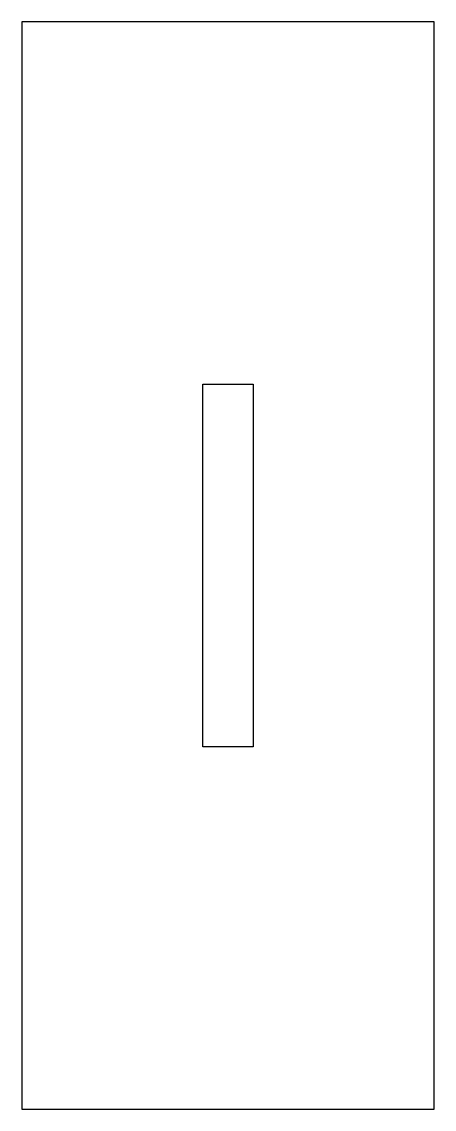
# Model space of a CAD drawing. Header units: inches. Extents: x 0 to 2.28, y 0 to 6.
import ezdxf

# ---------------------------------------------------------------- set-up
doc = ezdxf.new("R2010")
doc.units = ezdxf.units.IN
doc.header["$MEASUREMENT"] = 0
doc.layers.add('CUT', color=1, linetype='Continuous')

msp = doc.modelspace()

# ---------------------------------------------------------------- linework, layer by layer
at = {"layer": 'CUT'}
for points in [[(0, 0), (2.2767, 0), (2.2767, 6), (0, 6)], [(1, 2), (1, 4), (1.2767, 4), (1.2767, 2)]]:
    msp.add_lwpolyline(points, close=True, dxfattribs=at)

doc.saveas('drawing.dxf')
